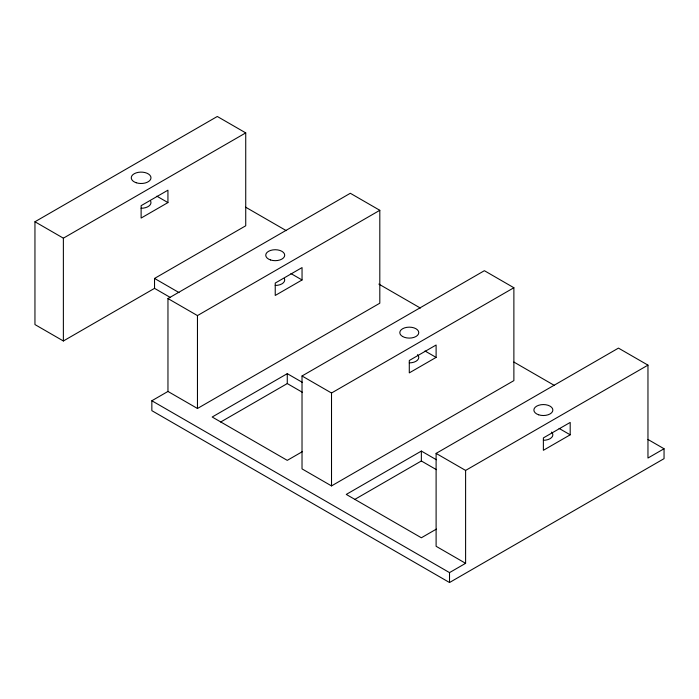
<?xml version="1.0" encoding="UTF-8"?>
<svg xmlns="http://www.w3.org/2000/svg" width="699" height="699" viewBox="0 0 699 699"><rect width="100%" height="100%" fill="white"/><g stroke="black" fill="none" stroke-linecap="round" stroke-linejoin="round"><path stroke-width="1.05" d="M154.531 288.355L63.373 340.981L34.95 324.563L34.95 221.758L217.302 116.48L245.733 132.889L245.733 225.786L154.531 278.438L154.531 288.355L170.547 297.599M34.95 221.758L63.373 238.176L245.733 132.889M167.935 202.579L141.119 218.062L141.119 205.672L167.935 190.189L167.935 202.579L156.838 196.174M167.961 391.449L167.961 298.552L350.313 193.273L379.81 210.303L379.81 303.2L197.459 408.487L167.961 391.449L151.849 400.754L151.849 410.663L449.518 582.52L664.05 458.658L664.05 448.749L647.99 439.479M167.961 298.552L197.459 315.59L379.81 210.303M302.047 279.976L275.231 295.459L275.231 283.069L302.047 267.586L302.047 279.976L290.95 273.571M302.291 382.327L287.272 373.659L212.19 417.015L287.272 460.361L302.291 451.694M220.631 422.039L287.272 383.568L302.291 392.235M302.02 375.983L484.381 270.696L513.879 287.735L513.879 380.623L331.518 485.91L302.02 468.88L302.02 375.983L331.518 393.013L513.879 287.735M436.106 357.399L409.291 372.882L409.291 360.501L436.106 345.018L436.106 357.399L425.009 350.994M436.377 459.741L421.357 451.073L346.267 494.42L421.357 537.776L436.377 529.108M354.716 499.453L421.357 460.982L436.377 469.649M647.964 365.14L465.604 470.427L465.604 563.324L436.106 546.286L436.106 453.398L618.458 348.111L647.964 365.14L647.964 458.037L664.05 448.749M570.192 434.813L543.376 450.296L543.376 437.915L570.192 422.432L570.192 434.813L559.095 428.408M151.849 400.754L449.518 572.612L465.604 563.324M245.646 207.192L286.258 230.635M378.823 284.074L420.379 308.067M513.879 362.047L554.49 385.498M154.531 278.438L179.031 292.584M436.106 453.398L465.604 470.427M449.518 572.612L449.518 582.52M421.357 451.073L421.357 460.982M331.518 393.013L331.518 485.91M287.272 373.659L287.272 383.568M197.459 315.59L197.459 408.487M63.373 238.176L63.373 340.981M551.581 432.078A9.48 5.47 0 0 1 543.376 440.291M417.504 354.664A9.48 5.47 0 0 1 409.291 362.877M284.388 278.56A9.48 5.47 0 0 1 275.231 285.454M150.643 201.102A9.865 5.697 0 0 1 141.119 208.267M538.632 414.787A9.48 5.47 0 0 0 552.857 410.042A9.48 5.47 0 0 0 538.632 405.298A9.48 5.47 0 0 0 538.632 414.787M270.487 259.941A9.48 5.47 0 0 0 284.711 255.205A9.48 5.47 0 0 0 270.487 250.46A9.48 5.47 0 0 0 270.487 259.941M402.589 336.499A9.48 5.47 0 0 0 418.448 334.043A9.48 5.47 0 0 0 406.835 327.342A9.48 5.47 0 0 0 402.589 336.499M136.191 182.736A9.865 5.697 0 0 0 150.984 177.808A9.865 5.697 0 0 0 136.191 172.871A9.865 5.697 0 0 0 136.191 182.736"/></g></svg>
